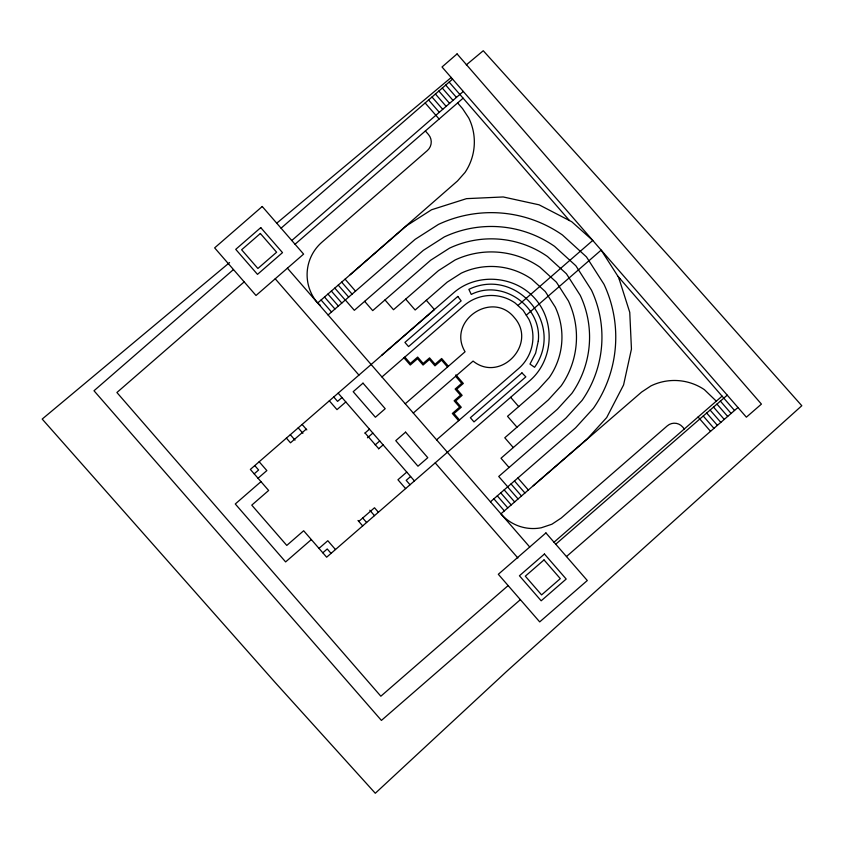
<?xml version="1.0" encoding="UTF-8"?>
<svg xmlns="http://www.w3.org/2000/svg" width="844" height="844" viewBox="0 0 844 844"><rect width="100%" height="100%" fill="white"/><g stroke="black" fill="none" stroke-linecap="round" stroke-linejoin="round"><path stroke-width="1.27" d="M350.186 274.722L457.48 180.985L465.023 172.45A54.47 54.47 0 0 0 468.831 118.118L462.544 108.612L457.617 102.947M233.471 269.553L94 390.761L381.414 720.417L520.368 599.662M281.073 228.175L452.574 79.125M244.19 281.885L116.905 392.513L380.844 696.216L508.141 585.588M291.792 240.508L463.293 91.458M295.041 244.243L463.113 98.168M320.467 305.475L317.661 302.985L406.439 225.833L431.537 209.766L466.532 198.646L503.214 196.958L539.084 204.818L571.704 221.708L592.762 240.434L517.889 305.507M328.084 314.981L415.1 239.358L438.416 224.43A124.479 124.479 0 0 1 562.442 234.991L586.453 256.892L603.977 284.259A124.479 124.479 0 0 1 593.406 408.285L575.587 427.824L490.459 501.811M254.192 473.843L258.602 470.002L254.772 465.593M341.978 397.545L337.568 401.375L333.739 396.965M306.203 429.163L290.494 442.815L286.401 438.11M258.032 478.253L266.852 470.583L259.182 461.763M345.818 401.955L336.988 409.625L329.318 400.805M260.975 481.65L235.276 503.984L285.62 561.914L311.331 539.58M381.952 376.962L464.432 305.275A41.651 41.651 0 0 1 515.093 302.954L523.122 310.276L528.988 319.433A41.651 41.651 0 0 1 518.132 368.965L436.591 439.829M364.946 433.099L369.461 429.174M405.247 403.759L465.065 351.769C446.613 321.205 492.063 289.882 514.397 317.639C537.628 343.962 500.418 383.187 473.073 361.084L413.307 413.032M367.446 437.793L372.869 433.088M375.2 444.893L379.716 440.969M526.276 315.202L601.171 250.109L618.641 277.381L629.761 312.375L631.449 349.057L623.579 384.938L606.699 417.548L587.456 438.648L500.925 513.848A42.717 42.717 0 0 0 541.31 527.764L551.892 524.229L561.186 518.068L667.287 425.861A10.845 10.845 0 0 1 682.596 426.927L684.347 428.942M378.597 448.808L383.123 444.883M619.38 279.723L620.245 278.974L617.966 276.336M318.99 548.389L327.81 540.719L335.479 549.539M406.766 472.091L397.946 479.761L405.616 488.592M358.795 521.413L374.504 507.761L378.397 512.234M322.819 552.799L327.229 548.969L331.07 553.379M410.606 476.512L406.196 480.341L410.026 484.751M554.002 542.217L722.084 396.142M555.742 544.211L727.243 395.161M566.461 556.544L737.962 407.494M229.568 262.579L42.2 419.067L274.986 682.29L375.295 793.265L506.527 671.529L801.8 405.721L674.493 262.357L483.264 50.735L466.289 64.904M276.832 223.111L451.308 77.416M533.165 485.827L641.609 392.07L650.935 385.898A53.562 53.562 0 0 1 704.371 389.643L716.313 401.164M449.145 82.111L569.468 220.548M620.245 278.974L734.533 410.479M445.716 85.086L456.446 97.419M720.386 401.122L731.104 413.454M442.298 88.061L453.017 100.394M716.957 404.097L727.676 416.43M438.869 91.046L449.588 103.379M713.528 407.082L724.247 419.415M435.441 94.022L446.159 106.355M710.099 410.057L720.818 422.39M432.012 97.007L442.731 109.34M706.671 413.032L717.389 425.376M428.583 99.982L439.302 112.315M703.242 416.018L713.961 428.351M425.154 102.957L439.112 119.025M698.083 416.999L710.532 431.326M425.376 130.968L428.467 134.523A11.383 11.383 0 0 1 427.338 150.58L321.923 242.207A43.086 43.086 0 0 0 317.661 302.985M426.315 300.285L434.386 309.558L250.362 469.422L268.645 490.469L251.765 505.134L286.781 545.424L303.661 530.749L326.649 557.209L529.663 380.781C553.084 360.831 555.711 322.904 535.834 299.567C516.127 275.935 478.168 272.222 454.536 292.045L381.562 355.398M510.641 397.313L518.701 406.586M405.69 299.124L415.142 310.001L447.151 282.181L461.267 273.15A70.674 70.674 0 0 1 531.678 279.142L545.308 291.57L555.257 307.111A70.674 70.674 0 0 1 549.265 377.521L538.261 389.59L507.518 416.303L516.971 427.18M448.396 366.254L441.655 358.5L435.071 364.228L429.554 357.877L423.171 363.426L417.653 357.075L410.363 363.416L404.846 357.065M455.865 374.852L463.335 383.44L456.752 389.158L462.132 395.351L455.739 400.9L461.267 407.251L453.966 413.581L459.484 419.932M447.531 367.003L441.549 360.124L434.966 365.842L429.448 359.491L423.066 365.041L417.548 358.7L410.258 365.03L403.981 357.814M455.591 376.287L461.71 383.324L455.127 389.052L460.507 395.235L454.125 400.784L459.642 407.135L452.352 413.465L458.619 420.681M384.991 299.936L393.494 309.727L438.49 270.618L455.095 259.984A85.202 85.202 0 0 1 539.991 267.221L556.418 282.202L568.413 300.939A85.202 85.202 0 0 1 561.186 385.835L548.336 399.919L504.775 437.772L513.279 447.563M364.661 301.34L372.71 310.613L430.704 260.205L449.536 248.147A98.284 98.284 0 0 1 547.461 256.492L566.419 273.772L580.261 295.379A98.284 98.284 0 0 1 571.915 393.315L557.409 409.213L501.009 458.229L509.059 467.502M345.091 279.153L355.514 291.148M517.889 477.978L528.344 490.016M341.662 282.128L352.085 294.123M514.46 480.953L524.926 492.991M338.233 285.114L348.656 297.099M511.031 483.939L521.497 495.977M345.344 299.979L354.332 310.318L423.329 250.351L444.282 236.942A110.659 110.659 0 0 1 554.54 246.332L575.893 265.797L591.465 290.125A110.659 110.659 0 0 1 582.075 400.394L566.007 418.012L498.73 476.47L507.719 486.809M334.804 288.089L345.228 300.084M507.603 486.914L518.068 498.952M331.375 291.074L341.799 303.059M504.174 489.889L514.64 501.937M327.947 294.05L338.37 306.045M500.745 492.875L511.211 504.912M324.518 297.025L334.941 309.02M497.316 495.85L507.782 507.888M321.089 300.01L331.513 311.995M493.888 498.836L504.353 510.873M287.414 268.181L529.726 546.996M275.218 278.784L358.922 375.084M435.209 462.871L517.878 557.989M338.149 393.135L414.436 480.922M365.072 432.993L378.724 448.702M302.11 424.458L306.826 429.881M298.196 427.855L302.912 433.278M369.777 510.219L374.483 515.642M290.315 434.702L295.02 440.125M362.677 517.973L366.602 522.489M357.983 520.474L362.688 525.896M538.272 341.124L535.634 353.151L529.979 364.091L534.568 367.288C565.185 324.212 516.507 266.461 468.874 289.355L471.247 294.419C502.359 278.668 542.281 306.488 538.272 341.124M262.241 206.506L214.64 247.872L256.006 295.484L303.608 254.107L262.241 206.506M457.079 53.91L442.024 66.982L746.37 417.179L761.425 404.097L457.079 53.91M260.764 227.616L235.74 249.36L257.483 274.374L282.508 252.63L260.764 227.616M260.353 233.493L241.627 249.771L257.895 268.487L276.621 252.219L260.353 233.493M457.817 296.434L404.92 342.411L408.559 346.599L461.151 300.886L457.817 296.434M363.004 383.155L353.193 391.69L375.401 417.242L385.212 408.707L363.004 383.155M405.574 432.139L395.762 440.663L417.97 466.215L427.781 457.691L405.574 432.139M521.951 372.89L470.361 417.717L474.001 421.905L525.833 376.867L521.951 372.89M545.931 532.923L498.319 574.289L539.696 621.891L587.297 580.524L545.931 532.923M544.443 554.023L519.429 575.766L541.173 600.791L566.187 579.047L544.443 554.023M544.032 559.91L525.316 576.178L541.584 594.904L560.3 578.636L544.032 559.91"/></g></svg>
